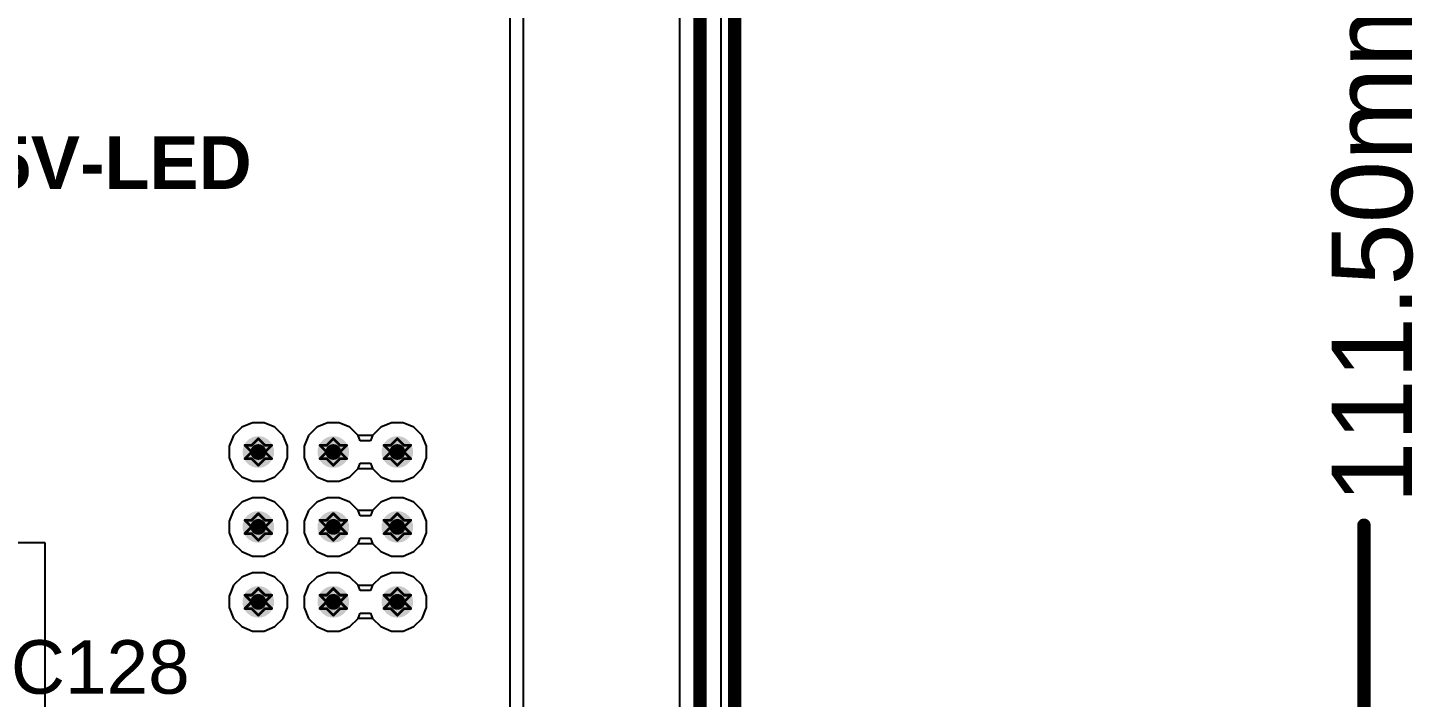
# Model space of a CAD drawing. Header units: inches. Extents: x 24 to 500, y 68 to 269.
# Drawn here: x 375.46 to 401.75, y 114.54 to 127.26 of the extents above; entities that cross this region are included whole.
import ezdxf

# ---------------------------------------------------------------- set-up
doc = ezdxf.new("R2010")
doc.units = ezdxf.units.IN
for name, color, linetype in [('Board Outline', 216, 'Continuous'), ('Bottom Layer', 5, 'Continuous'), ('Dimension', 6, 'Continuous'), ('Drill Drawing', 1, 'Continuous'), ('Layer 1', 16, 'Continuous'), ('Layer 2', 76, 'Continuous'), ('Top Layer', 1, 'Continuous'), ('Top Overlay', 2, 'Continuous'), ('Via Holes', 16, 'Continuous')]:
    doc.layers.add(name, color=color, linetype=linetype)
doc.styles.add('Arial', font='', dxfattribs={"height": 0.2})
doc.styles.add('Arial_Bold', font='', dxfattribs={"height": 0.2})
doc.styles.get('Arial').set_extended_font_data('Arial')
doc.styles.get('Arial_Bold').set_extended_font_data('Arial', bold=True)

msp = doc.modelspace()

# ---------------------------------------------------------------- hatches: boundary and pattern name
at = {"layer": 'Bottom Layer'}
h = msp.add_hatch(color=5, dxfattribs=at)
edge = h.paths.add_edge_path()
edge.add_arc((379.835, 119.202), 0.3, 0, 360)
h = msp.add_hatch(color=5, dxfattribs=at)
edge = h.paths.add_edge_path()
edge.add_arc((381.258, 119.202), 0.3, 0, 360)
h = msp.add_hatch(color=5, dxfattribs=at)
edge = h.paths.add_edge_path()
edge.add_arc((382.473, 119.202), 0.3, 0, 360)
h = msp.add_hatch(color=5, dxfattribs=at)
edge = h.paths.add_edge_path()
edge.add_arc((379.835, 117.78), 0.3, 0, 360)
h = msp.add_hatch(color=5, dxfattribs=at)
edge = h.paths.add_edge_path()
edge.add_arc((381.258, 117.78), 0.3, 0, 360)
h = msp.add_hatch(color=5, dxfattribs=at)
edge = h.paths.add_edge_path()
edge.add_arc((382.473, 117.78), 0.3, 0, 360)
h = msp.add_hatch(color=5, dxfattribs=at)
edge = h.paths.add_edge_path()
edge.add_arc((379.835, 116.357), 0.3, 0, 360)
h = msp.add_hatch(color=5, dxfattribs=at)
edge = h.paths.add_edge_path()
edge.add_arc((381.258, 116.357), 0.3, 0, 360)
h = msp.add_hatch(color=5, dxfattribs=at)
edge = h.paths.add_edge_path()
edge.add_arc((382.473, 116.357), 0.3, 0, 360)
at = {"layer": 'Layer 1'}
h = msp.add_hatch(color=16, dxfattribs=at)
edge = h.paths.add_edge_path()
edge.add_arc((379.835, 119.202), 0.3, 0, 360)
h = msp.add_hatch(color=16, dxfattribs=at)
edge = h.paths.add_edge_path()
edge.add_arc((381.258, 119.202), 0.3, 0, 360)
h = msp.add_hatch(color=16, dxfattribs=at)
edge = h.paths.add_edge_path()
edge.add_arc((382.473, 119.202), 0.3, 0, 360)
h = msp.add_hatch(color=16, dxfattribs=at)
edge = h.paths.add_edge_path()
edge.add_arc((379.835, 117.78), 0.3, 0, 360)
h = msp.add_hatch(color=16, dxfattribs=at)
edge = h.paths.add_edge_path()
edge.add_arc((381.258, 117.78), 0.3, 0, 360)
h = msp.add_hatch(color=16, dxfattribs=at)
edge = h.paths.add_edge_path()
edge.add_arc((382.473, 117.78), 0.3, 0, 360)
h = msp.add_hatch(color=16, dxfattribs=at)
edge = h.paths.add_edge_path()
edge.add_arc((379.835, 116.357), 0.3, 0, 360)
h = msp.add_hatch(color=16, dxfattribs=at)
edge = h.paths.add_edge_path()
edge.add_arc((381.258, 116.357), 0.3, 0, 360)
h = msp.add_hatch(color=16, dxfattribs=at)
edge = h.paths.add_edge_path()
edge.add_arc((382.473, 116.357), 0.3, 0, 360)
at = {"layer": 'Layer 2'}
h = msp.add_hatch(color=76, dxfattribs=at)
edge = h.paths.add_edge_path()
edge.add_arc((379.835, 119.202), 0.3, 0, 360)
h = msp.add_hatch(color=76, dxfattribs=at)
edge = h.paths.add_edge_path()
edge.add_arc((381.258, 119.202), 0.3, 0, 360)
h = msp.add_hatch(color=76, dxfattribs=at)
edge = h.paths.add_edge_path()
edge.add_arc((382.473, 119.202), 0.3, 0, 360)
h = msp.add_hatch(color=76, dxfattribs=at)
edge = h.paths.add_edge_path()
edge.add_arc((379.835, 117.78), 0.3, 0, 360)
h = msp.add_hatch(color=76, dxfattribs=at)
edge = h.paths.add_edge_path()
edge.add_arc((381.258, 117.78), 0.3, 0, 360)
h = msp.add_hatch(color=76, dxfattribs=at)
edge = h.paths.add_edge_path()
edge.add_arc((382.473, 117.78), 0.3, 0, 360)
h = msp.add_hatch(color=76, dxfattribs=at)
edge = h.paths.add_edge_path()
edge.add_arc((379.835, 116.357), 0.3, 0, 360)
h = msp.add_hatch(color=76, dxfattribs=at)
edge = h.paths.add_edge_path()
edge.add_arc((381.258, 116.357), 0.3, 0, 360)
h = msp.add_hatch(color=76, dxfattribs=at)
edge = h.paths.add_edge_path()
edge.add_arc((382.473, 116.357), 0.3, 0, 360)
at = {"layer": 'Top Layer'}
h = msp.add_hatch(color=1, dxfattribs=at)
edge = h.paths.add_edge_path()
edge.add_arc((379.835, 119.202), 0.3, 0, 360)
h = msp.add_hatch(color=1, dxfattribs=at)
edge = h.paths.add_edge_path()
edge.add_arc((381.258, 119.202), 0.3, 0, 360)
h = msp.add_hatch(color=1, dxfattribs=at)
edge = h.paths.add_edge_path()
edge.add_arc((382.473, 119.202), 0.3, 0, 360)
h = msp.add_hatch(color=1, dxfattribs=at)
edge = h.paths.add_edge_path()
edge.add_arc((379.835, 117.78), 0.3, 0, 360)
h = msp.add_hatch(color=1, dxfattribs=at)
edge = h.paths.add_edge_path()
edge.add_arc((381.258, 117.78), 0.3, 0, 360)
h = msp.add_hatch(color=1, dxfattribs=at)
edge = h.paths.add_edge_path()
edge.add_arc((382.473, 117.78), 0.3, 0, 360)
h = msp.add_hatch(color=1, dxfattribs=at)
edge = h.paths.add_edge_path()
edge.add_arc((379.835, 116.357), 0.3, 0, 360)
h = msp.add_hatch(color=1, dxfattribs=at)
edge = h.paths.add_edge_path()
edge.add_arc((381.258, 116.357), 0.3, 0, 360)
h = msp.add_hatch(color=1, dxfattribs=at)
edge = h.paths.add_edge_path()
edge.add_arc((382.473, 116.357), 0.3, 0, 360)
at = {"layer": 'Via Holes'}
h = msp.add_hatch(color=7, dxfattribs=at)
edge = h.paths.add_edge_path()
edge.add_arc((379.835, 119.202), 0.15, 0, 360)
h = msp.add_hatch(color=7, dxfattribs=at)
edge = h.paths.add_edge_path()
edge.add_arc((381.258, 119.202), 0.15, 0, 360)
h = msp.add_hatch(color=7, dxfattribs=at)
edge = h.paths.add_edge_path()
edge.add_arc((382.473, 119.202), 0.15, 0, 360)
h = msp.add_hatch(color=7, dxfattribs=at)
edge = h.paths.add_edge_path()
edge.add_arc((379.835, 117.78), 0.15, 0, 360)
h = msp.add_hatch(color=7, dxfattribs=at)
edge = h.paths.add_edge_path()
edge.add_arc((381.258, 117.78), 0.15, 0, 360)
h = msp.add_hatch(color=7, dxfattribs=at)
edge = h.paths.add_edge_path()
edge.add_arc((382.473, 117.78), 0.15, 0, 360)
h = msp.add_hatch(color=7, dxfattribs=at)
edge = h.paths.add_edge_path()
edge.add_arc((379.835, 116.357), 0.15, 0, 360)
h = msp.add_hatch(color=7, dxfattribs=at)
edge = h.paths.add_edge_path()
edge.add_arc((381.258, 116.357), 0.15, 0, 360)
h = msp.add_hatch(color=7, dxfattribs=at)
edge = h.paths.add_edge_path()
edge.add_arc((382.473, 116.357), 0.15, 0, 360)

# ---------------------------------------------------------------- linework, layer by layer
at = {"layer": 'Board Outline'}
msp.add_lwpolyline([(388.87, 72.207, 0.254, 0.254, 0), (388.87, 175.707, 0.254, 0.254, 0)], format="xyseb", dxfattribs=at)
at = {"layer": 'Bottom Layer'}
for p, q in [((388.611, 130.424), (388.611, 72.207)), ((384.607, 129.032), (384.607, 109.093)), ((384.866, 109.093), (384.866, 129.032)), ((375.793, 117.475), (347.167, 117.475)), ((375.793, 109.093), (375.793, 117.475))]:
    msp.add_line(p, q, dxfattribs=at)
at = {"layer": 'Dimension'}
msp.add_lwpolyline([(400.812, 68.207, 0.254, 0.254, 0), (400.812, 117.812, 0.254, 0.254, 0)], format="xyseb", dxfattribs=at)
msp.add_lwpolyline([(400.748, 117.812, 0.127, 0.127, 1), (400.875, 117.812, 0.127, 0.127, 1)], format="xyseb", close=True, dxfattribs=at)
at = {"layer": 'Drill Drawing'}
for points in [[(379.581, 119.329, 0.0508, 0.0508, 0), (379.708, 119.202, 0.0508, 0.0508, 0)], [(379.581, 119.329, 0.0508, 0.0508, 0), (379.708, 119.329, 0.0508, 0.0508, 0)], [(379.708, 119.329, 0.0508, 0.0508, 0), (379.835, 119.456, 0.0508, 0.0508, 0)], [(379.835, 119.456, 0.0508, 0.0508, 0), (379.962, 119.329, 0.0508, 0.0508, 0)], [(379.962, 119.329, 0.0508, 0.0508, 0), (380.089, 119.329, 0.0508, 0.0508, 0)], [(379.962, 119.202, 0.0508, 0.0508, 0), (380.089, 119.329, 0.0508, 0.0508, 0)], [(381.004, 119.329, 0.0508, 0.0508, 0), (381.131, 119.202, 0.0508, 0.0508, 0)], [(381.004, 119.329, 0.0508, 0.0508, 0), (381.131, 119.329, 0.0508, 0.0508, 0)], [(381.131, 119.329, 0.0508, 0.0508, 0), (381.258, 119.456, 0.0508, 0.0508, 0)], [(381.258, 119.456, 0.0508, 0.0508, 0), (381.385, 119.329, 0.0508, 0.0508, 0)], [(381.385, 119.329, 0.0508, 0.0508, 0), (381.512, 119.329, 0.0508, 0.0508, 0)], [(381.385, 119.202, 0.0508, 0.0508, 0), (381.512, 119.329, 0.0508, 0.0508, 0)], [(382.219, 119.329, 0.0508, 0.0508, 0), (382.346, 119.202, 0.0508, 0.0508, 0)], [(382.219, 119.329, 0.0508, 0.0508, 0), (382.346, 119.329, 0.0508, 0.0508, 0)], [(382.346, 119.329, 0.0508, 0.0508, 0), (382.473, 119.456, 0.0508, 0.0508, 0)], [(382.473, 119.456, 0.0508, 0.0508, 0), (382.6, 119.329, 0.0508, 0.0508, 0)], [(382.6, 119.329, 0.0508, 0.0508, 0), (382.727, 119.329, 0.0508, 0.0508, 0)], [(382.6, 119.202, 0.0508, 0.0508, 0), (382.727, 119.329, 0.0508, 0.0508, 0)], [(379.581, 119.075, 0.0508, 0.0508, 0), (379.708, 119.202, 0.0508, 0.0508, 0)], [(379.581, 119.075, 0.0508, 0.0508, 0), (379.708, 119.075, 0.0508, 0.0508, 0)], [(379.708, 119.075, 0.0508, 0.0508, 0), (379.835, 118.948, 0.0508, 0.0508, 0)], [(379.835, 118.948, 0.0508, 0.0508, 0), (379.962, 119.075, 0.0508, 0.0508, 0)], [(379.962, 119.202, 0.0508, 0.0508, 0), (380.089, 119.075, 0.0508, 0.0508, 0)], [(379.962, 119.075, 0.0508, 0.0508, 0), (380.089, 119.075, 0.0508, 0.0508, 0)], [(381.004, 119.075, 0.0508, 0.0508, 0), (381.131, 119.202, 0.0508, 0.0508, 0)], [(381.004, 119.075, 0.0508, 0.0508, 0), (381.131, 119.075, 0.0508, 0.0508, 0)], [(381.131, 119.075, 0.0508, 0.0508, 0), (381.258, 118.948, 0.0508, 0.0508, 0)], [(381.258, 118.948, 0.0508, 0.0508, 0), (381.385, 119.075, 0.0508, 0.0508, 0)], [(381.385, 119.202, 0.0508, 0.0508, 0), (381.512, 119.075, 0.0508, 0.0508, 0)], [(381.385, 119.075, 0.0508, 0.0508, 0), (381.512, 119.075, 0.0508, 0.0508, 0)], [(382.219, 119.075, 0.0508, 0.0508, 0), (382.346, 119.202, 0.0508, 0.0508, 0)], [(382.219, 119.075, 0.0508, 0.0508, 0), (382.346, 119.075, 0.0508, 0.0508, 0)], [(382.346, 119.075, 0.0508, 0.0508, 0), (382.473, 118.948, 0.0508, 0.0508, 0)], [(382.473, 118.948, 0.0508, 0.0508, 0), (382.6, 119.075, 0.0508, 0.0508, 0)], [(382.6, 119.202, 0.0508, 0.0508, 0), (382.727, 119.075, 0.0508, 0.0508, 0)], [(382.6, 119.075, 0.0508, 0.0508, 0), (382.727, 119.075, 0.0508, 0.0508, 0)], [(379.708, 117.907, 0.0508, 0.0508, 0), (379.835, 118.034, 0.0508, 0.0508, 0)], [(379.835, 118.034, 0.0508, 0.0508, 0), (379.962, 117.907, 0.0508, 0.0508, 0)], [(381.131, 117.907, 0.0508, 0.0508, 0), (381.258, 118.034, 0.0508, 0.0508, 0)], [(381.258, 118.034, 0.0508, 0.0508, 0), (381.385, 117.907, 0.0508, 0.0508, 0)], [(382.346, 117.907, 0.0508, 0.0508, 0), (382.473, 118.034, 0.0508, 0.0508, 0)], [(382.473, 118.034, 0.0508, 0.0508, 0), (382.6, 117.907, 0.0508, 0.0508, 0)], [(379.581, 117.907, 0.0508, 0.0508, 0), (379.708, 117.78, 0.0508, 0.0508, 0)], [(379.581, 117.907, 0.0508, 0.0508, 0), (379.708, 117.907, 0.0508, 0.0508, 0)], [(379.581, 117.653, 0.0508, 0.0508, 0), (379.708, 117.78, 0.0508, 0.0508, 0)], [(379.962, 117.907, 0.0508, 0.0508, 0), (380.089, 117.907, 0.0508, 0.0508, 0)], [(379.962, 117.78, 0.0508, 0.0508, 0), (380.089, 117.907, 0.0508, 0.0508, 0)], [(379.962, 117.78, 0.0508, 0.0508, 0), (380.089, 117.653, 0.0508, 0.0508, 0)], [(381.004, 117.907, 0.0508, 0.0508, 0), (381.131, 117.78, 0.0508, 0.0508, 0)], [(381.004, 117.907, 0.0508, 0.0508, 0), (381.131, 117.907, 0.0508, 0.0508, 0)], [(381.004, 117.653, 0.0508, 0.0508, 0), (381.131, 117.78, 0.0508, 0.0508, 0)], [(381.385, 117.907, 0.0508, 0.0508, 0), (381.512, 117.907, 0.0508, 0.0508, 0)], [(381.385, 117.78, 0.0508, 0.0508, 0), (381.512, 117.907, 0.0508, 0.0508, 0)], [(381.385, 117.78, 0.0508, 0.0508, 0), (381.512, 117.653, 0.0508, 0.0508, 0)], [(382.219, 117.907, 0.0508, 0.0508, 0), (382.346, 117.78, 0.0508, 0.0508, 0)], [(382.219, 117.907, 0.0508, 0.0508, 0), (382.346, 117.907, 0.0508, 0.0508, 0)], [(382.219, 117.653, 0.0508, 0.0508, 0), (382.346, 117.78, 0.0508, 0.0508, 0)], [(382.6, 117.907, 0.0508, 0.0508, 0), (382.727, 117.907, 0.0508, 0.0508, 0)], [(382.6, 117.78, 0.0508, 0.0508, 0), (382.727, 117.907, 0.0508, 0.0508, 0)], [(382.6, 117.78, 0.0508, 0.0508, 0), (382.727, 117.653, 0.0508, 0.0508, 0)], [(379.581, 117.653, 0.0508, 0.0508, 0), (379.708, 117.653, 0.0508, 0.0508, 0)], [(379.708, 117.653, 0.0508, 0.0508, 0), (379.835, 117.526, 0.0508, 0.0508, 0)], [(379.835, 117.526, 0.0508, 0.0508, 0), (379.962, 117.653, 0.0508, 0.0508, 0)], [(379.962, 117.653, 0.0508, 0.0508, 0), (380.089, 117.653, 0.0508, 0.0508, 0)], [(381.004, 117.653, 0.0508, 0.0508, 0), (381.131, 117.653, 0.0508, 0.0508, 0)], [(381.131, 117.653, 0.0508, 0.0508, 0), (381.258, 117.526, 0.0508, 0.0508, 0)], [(381.258, 117.526, 0.0508, 0.0508, 0), (381.385, 117.653, 0.0508, 0.0508, 0)], [(381.385, 117.653, 0.0508, 0.0508, 0), (381.512, 117.653, 0.0508, 0.0508, 0)], [(382.219, 117.653, 0.0508, 0.0508, 0), (382.346, 117.653, 0.0508, 0.0508, 0)], [(382.346, 117.653, 0.0508, 0.0508, 0), (382.473, 117.526, 0.0508, 0.0508, 0)], [(382.473, 117.526, 0.0508, 0.0508, 0), (382.6, 117.653, 0.0508, 0.0508, 0)], [(382.6, 117.653, 0.0508, 0.0508, 0), (382.727, 117.653, 0.0508, 0.0508, 0)], [(379.581, 116.484, 0.0508, 0.0508, 0), (379.708, 116.357, 0.0508, 0.0508, 0)], [(379.581, 116.484, 0.0508, 0.0508, 0), (379.708, 116.484, 0.0508, 0.0508, 0)], [(379.708, 116.484, 0.0508, 0.0508, 0), (379.835, 116.611, 0.0508, 0.0508, 0)], [(379.835, 116.611, 0.0508, 0.0508, 0), (379.962, 116.484, 0.0508, 0.0508, 0)], [(379.962, 116.484, 0.0508, 0.0508, 0), (380.089, 116.484, 0.0508, 0.0508, 0)], [(379.962, 116.357, 0.0508, 0.0508, 0), (380.089, 116.484, 0.0508, 0.0508, 0)], [(381.004, 116.484, 0.0508, 0.0508, 0), (381.131, 116.357, 0.0508, 0.0508, 0)], [(381.004, 116.484, 0.0508, 0.0508, 0), (381.131, 116.484, 0.0508, 0.0508, 0)], [(381.131, 116.484, 0.0508, 0.0508, 0), (381.258, 116.611, 0.0508, 0.0508, 0)], [(381.258, 116.611, 0.0508, 0.0508, 0), (381.385, 116.484, 0.0508, 0.0508, 0)], [(381.385, 116.484, 0.0508, 0.0508, 0), (381.512, 116.484, 0.0508, 0.0508, 0)], [(381.385, 116.357, 0.0508, 0.0508, 0), (381.512, 116.484, 0.0508, 0.0508, 0)], [(382.219, 116.484, 0.0508, 0.0508, 0), (382.346, 116.357, 0.0508, 0.0508, 0)], [(382.219, 116.484, 0.0508, 0.0508, 0), (382.346, 116.484, 0.0508, 0.0508, 0)], [(382.346, 116.484, 0.0508, 0.0508, 0), (382.473, 116.611, 0.0508, 0.0508, 0)], [(382.473, 116.611, 0.0508, 0.0508, 0), (382.6, 116.484, 0.0508, 0.0508, 0)], [(382.6, 116.484, 0.0508, 0.0508, 0), (382.727, 116.484, 0.0508, 0.0508, 0)], [(382.6, 116.357, 0.0508, 0.0508, 0), (382.727, 116.484, 0.0508, 0.0508, 0)], [(379.581, 116.23, 0.0508, 0.0508, 0), (379.708, 116.357, 0.0508, 0.0508, 0)], [(379.581, 116.23, 0.0508, 0.0508, 0), (379.708, 116.23, 0.0508, 0.0508, 0)], [(379.708, 116.23, 0.0508, 0.0508, 0), (379.835, 116.103, 0.0508, 0.0508, 0)], [(379.835, 116.103, 0.0508, 0.0508, 0), (379.962, 116.23, 0.0508, 0.0508, 0)], [(379.962, 116.357, 0.0508, 0.0508, 0), (380.089, 116.23, 0.0508, 0.0508, 0)], [(379.962, 116.23, 0.0508, 0.0508, 0), (380.089, 116.23, 0.0508, 0.0508, 0)], [(381.004, 116.23, 0.0508, 0.0508, 0), (381.131, 116.357, 0.0508, 0.0508, 0)], [(381.004, 116.23, 0.0508, 0.0508, 0), (381.131, 116.23, 0.0508, 0.0508, 0)], [(381.131, 116.23, 0.0508, 0.0508, 0), (381.258, 116.103, 0.0508, 0.0508, 0)], [(381.258, 116.103, 0.0508, 0.0508, 0), (381.385, 116.23, 0.0508, 0.0508, 0)], [(381.385, 116.357, 0.0508, 0.0508, 0), (381.512, 116.23, 0.0508, 0.0508, 0)], [(381.385, 116.23, 0.0508, 0.0508, 0), (381.512, 116.23, 0.0508, 0.0508, 0)], [(382.219, 116.23, 0.0508, 0.0508, 0), (382.346, 116.357, 0.0508, 0.0508, 0)], [(382.219, 116.23, 0.0508, 0.0508, 0), (382.346, 116.23, 0.0508, 0.0508, 0)], [(382.346, 116.23, 0.0508, 0.0508, 0), (382.473, 116.103, 0.0508, 0.0508, 0)], [(382.473, 116.103, 0.0508, 0.0508, 0), (382.6, 116.23, 0.0508, 0.0508, 0)], [(382.6, 116.357, 0.0508, 0.0508, 0), (382.727, 116.23, 0.0508, 0.0508, 0)], [(382.6, 116.23, 0.0508, 0.0508, 0), (382.727, 116.23, 0.0508, 0.0508, 0)]]:
    msp.add_lwpolyline(points, format="xyseb", dxfattribs=at)
for points in [[(379.569, 119.329, 0.0254, 0.0254, 1), (379.594, 119.329, 0.0254, 0.0254, 1)], [(379.569, 119.329, 0.0254, 0.0254, 1), (379.594, 119.329, 0.0254, 0.0254, 1)], [(379.696, 119.329, 0.0254, 0.0254, 1), (379.721, 119.329, 0.0254, 0.0254, 1)], [(379.696, 119.329, 0.0254, 0.0254, 1), (379.721, 119.329, 0.0254, 0.0254, 1)], [(379.823, 119.456, 0.0254, 0.0254, 1), (379.848, 119.456, 0.0254, 0.0254, 1)], [(379.823, 119.456, 0.0254, 0.0254, 1), (379.848, 119.456, 0.0254, 0.0254, 1)], [(379.95, 119.329, 0.0254, 0.0254, 1), (379.975, 119.329, 0.0254, 0.0254, 1)], [(379.95, 119.329, 0.0254, 0.0254, 1), (379.975, 119.329, 0.0254, 0.0254, 1)], [(380.077, 119.329, 0.0254, 0.0254, 1), (380.102, 119.329, 0.0254, 0.0254, 1)], [(380.077, 119.329, 0.0254, 0.0254, 1), (380.102, 119.329, 0.0254, 0.0254, 1)], [(380.991, 119.329, 0.0254, 0.0254, 1), (381.017, 119.329, 0.0254, 0.0254, 1)], [(380.991, 119.329, 0.0254, 0.0254, 1), (381.017, 119.329, 0.0254, 0.0254, 1)], [(381.118, 119.329, 0.0254, 0.0254, 1), (381.144, 119.329, 0.0254, 0.0254, 1)], [(381.118, 119.329, 0.0254, 0.0254, 1), (381.144, 119.329, 0.0254, 0.0254, 1)], [(381.245, 119.456, 0.0254, 0.0254, 1), (381.271, 119.456, 0.0254, 0.0254, 1)], [(381.245, 119.456, 0.0254, 0.0254, 1), (381.271, 119.456, 0.0254, 0.0254, 1)], [(381.372, 119.329, 0.0254, 0.0254, 1), (381.398, 119.329, 0.0254, 0.0254, 1)], [(381.372, 119.329, 0.0254, 0.0254, 1), (381.398, 119.329, 0.0254, 0.0254, 1)], [(381.499, 119.329, 0.0254, 0.0254, 1), (381.525, 119.329, 0.0254, 0.0254, 1)], [(381.499, 119.329, 0.0254, 0.0254, 1), (381.525, 119.329, 0.0254, 0.0254, 1)], [(382.206, 119.329, 0.0254, 0.0254, 1), (382.232, 119.329, 0.0254, 0.0254, 1)], [(382.206, 119.329, 0.0254, 0.0254, 1), (382.232, 119.329, 0.0254, 0.0254, 1)], [(382.333, 119.329, 0.0254, 0.0254, 1), (382.359, 119.329, 0.0254, 0.0254, 1)], [(382.333, 119.329, 0.0254, 0.0254, 1), (382.359, 119.329, 0.0254, 0.0254, 1)], [(382.46, 119.456, 0.0254, 0.0254, 1), (382.486, 119.456, 0.0254, 0.0254, 1)], [(382.46, 119.456, 0.0254, 0.0254, 1), (382.486, 119.456, 0.0254, 0.0254, 1)], [(382.587, 119.329, 0.0254, 0.0254, 1), (382.613, 119.329, 0.0254, 0.0254, 1)], [(382.587, 119.329, 0.0254, 0.0254, 1), (382.613, 119.329, 0.0254, 0.0254, 1)], [(382.714, 119.329, 0.0254, 0.0254, 1), (382.74, 119.329, 0.0254, 0.0254, 1)], [(382.714, 119.329, 0.0254, 0.0254, 1), (382.74, 119.329, 0.0254, 0.0254, 1)], [(379.569, 119.075, 0.0254, 0.0254, 1), (379.594, 119.075, 0.0254, 0.0254, 1)], [(379.569, 119.075, 0.0254, 0.0254, 1), (379.594, 119.075, 0.0254, 0.0254, 1)], [(379.696, 119.202, 0.0254, 0.0254, 1), (379.721, 119.202, 0.0254, 0.0254, 1)], [(379.696, 119.202, 0.0254, 0.0254, 1), (379.721, 119.202, 0.0254, 0.0254, 1)], [(379.696, 119.075, 0.0254, 0.0254, 1), (379.721, 119.075, 0.0254, 0.0254, 1)], [(379.696, 119.075, 0.0254, 0.0254, 1), (379.721, 119.075, 0.0254, 0.0254, 1)], [(379.95, 119.202, 0.0254, 0.0254, 1), (379.975, 119.202, 0.0254, 0.0254, 1)], [(379.95, 119.202, 0.0254, 0.0254, 1), (379.975, 119.202, 0.0254, 0.0254, 1)], [(379.95, 119.075, 0.0254, 0.0254, 1), (379.975, 119.075, 0.0254, 0.0254, 1)], [(379.95, 119.075, 0.0254, 0.0254, 1), (379.975, 119.075, 0.0254, 0.0254, 1)], [(380.077, 119.075, 0.0254, 0.0254, 1), (380.102, 119.075, 0.0254, 0.0254, 1)], [(380.077, 119.075, 0.0254, 0.0254, 1), (380.102, 119.075, 0.0254, 0.0254, 1)], [(380.991, 119.075, 0.0254, 0.0254, 1), (381.017, 119.075, 0.0254, 0.0254, 1)], [(380.991, 119.075, 0.0254, 0.0254, 1), (381.017, 119.075, 0.0254, 0.0254, 1)], [(381.118, 119.202, 0.0254, 0.0254, 1), (381.144, 119.202, 0.0254, 0.0254, 1)], [(381.118, 119.202, 0.0254, 0.0254, 1), (381.144, 119.202, 0.0254, 0.0254, 1)], [(381.118, 119.075, 0.0254, 0.0254, 1), (381.144, 119.075, 0.0254, 0.0254, 1)], [(381.118, 119.075, 0.0254, 0.0254, 1), (381.144, 119.075, 0.0254, 0.0254, 1)], [(381.372, 119.202, 0.0254, 0.0254, 1), (381.398, 119.202, 0.0254, 0.0254, 1)], [(381.372, 119.202, 0.0254, 0.0254, 1), (381.398, 119.202, 0.0254, 0.0254, 1)], [(381.372, 119.075, 0.0254, 0.0254, 1), (381.398, 119.075, 0.0254, 0.0254, 1)], [(381.372, 119.075, 0.0254, 0.0254, 1), (381.398, 119.075, 0.0254, 0.0254, 1)], [(381.499, 119.075, 0.0254, 0.0254, 1), (381.525, 119.075, 0.0254, 0.0254, 1)], [(381.499, 119.075, 0.0254, 0.0254, 1), (381.525, 119.075, 0.0254, 0.0254, 1)], [(382.206, 119.075, 0.0254, 0.0254, 1), (382.232, 119.075, 0.0254, 0.0254, 1)], [(382.206, 119.075, 0.0254, 0.0254, 1), (382.232, 119.075, 0.0254, 0.0254, 1)], [(382.333, 119.202, 0.0254, 0.0254, 1), (382.359, 119.202, 0.0254, 0.0254, 1)], [(382.333, 119.202, 0.0254, 0.0254, 1), (382.359, 119.202, 0.0254, 0.0254, 1)], [(382.333, 119.075, 0.0254, 0.0254, 1), (382.359, 119.075, 0.0254, 0.0254, 1)], [(382.333, 119.075, 0.0254, 0.0254, 1), (382.359, 119.075, 0.0254, 0.0254, 1)], [(382.587, 119.202, 0.0254, 0.0254, 1), (382.613, 119.202, 0.0254, 0.0254, 1)], [(382.587, 119.202, 0.0254, 0.0254, 1), (382.613, 119.202, 0.0254, 0.0254, 1)], [(382.587, 119.075, 0.0254, 0.0254, 1), (382.613, 119.075, 0.0254, 0.0254, 1)], [(382.587, 119.075, 0.0254, 0.0254, 1), (382.613, 119.075, 0.0254, 0.0254, 1)], [(382.714, 119.075, 0.0254, 0.0254, 1), (382.74, 119.075, 0.0254, 0.0254, 1)], [(382.714, 119.075, 0.0254, 0.0254, 1), (382.74, 119.075, 0.0254, 0.0254, 1)], [(379.823, 118.948, 0.0254, 0.0254, 1), (379.848, 118.948, 0.0254, 0.0254, 1)], [(379.823, 118.948, 0.0254, 0.0254, 1), (379.848, 118.948, 0.0254, 0.0254, 1)], [(381.245, 118.948, 0.0254, 0.0254, 1), (381.271, 118.948, 0.0254, 0.0254, 1)], [(381.245, 118.948, 0.0254, 0.0254, 1), (381.271, 118.948, 0.0254, 0.0254, 1)], [(382.46, 118.948, 0.0254, 0.0254, 1), (382.486, 118.948, 0.0254, 0.0254, 1)], [(382.46, 118.948, 0.0254, 0.0254, 1), (382.486, 118.948, 0.0254, 0.0254, 1)], [(379.823, 118.034, 0.0254, 0.0254, 1), (379.848, 118.034, 0.0254, 0.0254, 1)], [(379.823, 118.034, 0.0254, 0.0254, 1), (379.848, 118.034, 0.0254, 0.0254, 1)], [(381.245, 118.034, 0.0254, 0.0254, 1), (381.271, 118.034, 0.0254, 0.0254, 1)], [(381.245, 118.034, 0.0254, 0.0254, 1), (381.271, 118.034, 0.0254, 0.0254, 1)], [(382.46, 118.034, 0.0254, 0.0254, 1), (382.486, 118.034, 0.0254, 0.0254, 1)], [(382.46, 118.034, 0.0254, 0.0254, 1), (382.486, 118.034, 0.0254, 0.0254, 1)], [(379.569, 117.907, 0.0254, 0.0254, 1), (379.594, 117.907, 0.0254, 0.0254, 1)], [(379.569, 117.907, 0.0254, 0.0254, 1), (379.594, 117.907, 0.0254, 0.0254, 1)], [(379.696, 117.907, 0.0254, 0.0254, 1), (379.721, 117.907, 0.0254, 0.0254, 1)], [(379.696, 117.907, 0.0254, 0.0254, 1), (379.721, 117.907, 0.0254, 0.0254, 1)], [(379.696, 117.78, 0.0254, 0.0254, 1), (379.721, 117.78, 0.0254, 0.0254, 1)], [(379.696, 117.78, 0.0254, 0.0254, 1), (379.721, 117.78, 0.0254, 0.0254, 1)], [(379.95, 117.907, 0.0254, 0.0254, 1), (379.975, 117.907, 0.0254, 0.0254, 1)], [(379.95, 117.907, 0.0254, 0.0254, 1), (379.975, 117.907, 0.0254, 0.0254, 1)], [(379.95, 117.78, 0.0254, 0.0254, 1), (379.975, 117.78, 0.0254, 0.0254, 1)], [(379.95, 117.78, 0.0254, 0.0254, 1), (379.975, 117.78, 0.0254, 0.0254, 1)], [(380.077, 117.907, 0.0254, 0.0254, 1), (380.102, 117.907, 0.0254, 0.0254, 1)], [(380.077, 117.907, 0.0254, 0.0254, 1), (380.102, 117.907, 0.0254, 0.0254, 1)], [(380.991, 117.907, 0.0254, 0.0254, 1), (381.017, 117.907, 0.0254, 0.0254, 1)], [(380.991, 117.907, 0.0254, 0.0254, 1), (381.017, 117.907, 0.0254, 0.0254, 1)], [(381.118, 117.907, 0.0254, 0.0254, 1), (381.144, 117.907, 0.0254, 0.0254, 1)], [(381.118, 117.907, 0.0254, 0.0254, 1), (381.144, 117.907, 0.0254, 0.0254, 1)], [(381.118, 117.78, 0.0254, 0.0254, 1), (381.144, 117.78, 0.0254, 0.0254, 1)], [(381.118, 117.78, 0.0254, 0.0254, 1), (381.144, 117.78, 0.0254, 0.0254, 1)], [(381.372, 117.907, 0.0254, 0.0254, 1), (381.398, 117.907, 0.0254, 0.0254, 1)], [(381.372, 117.907, 0.0254, 0.0254, 1), (381.398, 117.907, 0.0254, 0.0254, 1)], [(381.372, 117.78, 0.0254, 0.0254, 1), (381.398, 117.78, 0.0254, 0.0254, 1)], [(381.372, 117.78, 0.0254, 0.0254, 1), (381.398, 117.78, 0.0254, 0.0254, 1)], [(381.499, 117.907, 0.0254, 0.0254, 1), (381.525, 117.907, 0.0254, 0.0254, 1)], [(381.499, 117.907, 0.0254, 0.0254, 1), (381.525, 117.907, 0.0254, 0.0254, 1)], [(382.206, 117.907, 0.0254, 0.0254, 1), (382.232, 117.907, 0.0254, 0.0254, 1)], [(382.206, 117.907, 0.0254, 0.0254, 1), (382.232, 117.907, 0.0254, 0.0254, 1)], [(382.333, 117.907, 0.0254, 0.0254, 1), (382.359, 117.907, 0.0254, 0.0254, 1)], [(382.333, 117.907, 0.0254, 0.0254, 1), (382.359, 117.907, 0.0254, 0.0254, 1)], [(382.333, 117.78, 0.0254, 0.0254, 1), (382.359, 117.78, 0.0254, 0.0254, 1)], [(382.333, 117.78, 0.0254, 0.0254, 1), (382.359, 117.78, 0.0254, 0.0254, 1)], [(382.587, 117.907, 0.0254, 0.0254, 1), (382.613, 117.907, 0.0254, 0.0254, 1)], [(382.587, 117.907, 0.0254, 0.0254, 1), (382.613, 117.907, 0.0254, 0.0254, 1)], [(382.587, 117.78, 0.0254, 0.0254, 1), (382.613, 117.78, 0.0254, 0.0254, 1)], [(382.587, 117.78, 0.0254, 0.0254, 1), (382.613, 117.78, 0.0254, 0.0254, 1)], [(382.714, 117.907, 0.0254, 0.0254, 1), (382.74, 117.907, 0.0254, 0.0254, 1)], [(382.714, 117.907, 0.0254, 0.0254, 1), (382.74, 117.907, 0.0254, 0.0254, 1)], [(379.569, 117.653, 0.0254, 0.0254, 1), (379.594, 117.653, 0.0254, 0.0254, 1)], [(379.569, 117.653, 0.0254, 0.0254, 1), (379.594, 117.653, 0.0254, 0.0254, 1)], [(379.696, 117.653, 0.0254, 0.0254, 1), (379.721, 117.653, 0.0254, 0.0254, 1)], [(379.696, 117.653, 0.0254, 0.0254, 1), (379.721, 117.653, 0.0254, 0.0254, 1)], [(379.823, 117.526, 0.0254, 0.0254, 1), (379.848, 117.526, 0.0254, 0.0254, 1)], [(379.823, 117.526, 0.0254, 0.0254, 1), (379.848, 117.526, 0.0254, 0.0254, 1)], [(379.95, 117.653, 0.0254, 0.0254, 1), (379.975, 117.653, 0.0254, 0.0254, 1)], [(379.95, 117.653, 0.0254, 0.0254, 1), (379.975, 117.653, 0.0254, 0.0254, 1)], [(380.077, 117.653, 0.0254, 0.0254, 1), (380.102, 117.653, 0.0254, 0.0254, 1)], [(380.077, 117.653, 0.0254, 0.0254, 1), (380.102, 117.653, 0.0254, 0.0254, 1)], [(380.991, 117.653, 0.0254, 0.0254, 1), (381.017, 117.653, 0.0254, 0.0254, 1)], [(380.991, 117.653, 0.0254, 0.0254, 1), (381.017, 117.653, 0.0254, 0.0254, 1)], [(381.118, 117.653, 0.0254, 0.0254, 1), (381.144, 117.653, 0.0254, 0.0254, 1)], [(381.118, 117.653, 0.0254, 0.0254, 1), (381.144, 117.653, 0.0254, 0.0254, 1)], [(381.245, 117.526, 0.0254, 0.0254, 1), (381.271, 117.526, 0.0254, 0.0254, 1)], [(381.245, 117.526, 0.0254, 0.0254, 1), (381.271, 117.526, 0.0254, 0.0254, 1)], [(381.372, 117.653, 0.0254, 0.0254, 1), (381.398, 117.653, 0.0254, 0.0254, 1)], [(381.372, 117.653, 0.0254, 0.0254, 1), (381.398, 117.653, 0.0254, 0.0254, 1)], [(381.499, 117.653, 0.0254, 0.0254, 1), (381.525, 117.653, 0.0254, 0.0254, 1)], [(381.499, 117.653, 0.0254, 0.0254, 1), (381.525, 117.653, 0.0254, 0.0254, 1)], [(382.206, 117.653, 0.0254, 0.0254, 1), (382.232, 117.653, 0.0254, 0.0254, 1)], [(382.206, 117.653, 0.0254, 0.0254, 1), (382.232, 117.653, 0.0254, 0.0254, 1)], [(382.333, 117.653, 0.0254, 0.0254, 1), (382.359, 117.653, 0.0254, 0.0254, 1)], [(382.333, 117.653, 0.0254, 0.0254, 1), (382.359, 117.653, 0.0254, 0.0254, 1)], [(382.46, 117.526, 0.0254, 0.0254, 1), (382.486, 117.526, 0.0254, 0.0254, 1)], [(382.46, 117.526, 0.0254, 0.0254, 1), (382.486, 117.526, 0.0254, 0.0254, 1)], [(382.587, 117.653, 0.0254, 0.0254, 1), (382.613, 117.653, 0.0254, 0.0254, 1)], [(382.587, 117.653, 0.0254, 0.0254, 1), (382.613, 117.653, 0.0254, 0.0254, 1)], [(382.714, 117.653, 0.0254, 0.0254, 1), (382.74, 117.653, 0.0254, 0.0254, 1)], [(382.714, 117.653, 0.0254, 0.0254, 1), (382.74, 117.653, 0.0254, 0.0254, 1)], [(379.569, 116.484, 0.0254, 0.0254, 1), (379.594, 116.484, 0.0254, 0.0254, 1)], [(379.569, 116.484, 0.0254, 0.0254, 1), (379.594, 116.484, 0.0254, 0.0254, 1)], [(379.696, 116.484, 0.0254, 0.0254, 1), (379.721, 116.484, 0.0254, 0.0254, 1)], [(379.696, 116.484, 0.0254, 0.0254, 1), (379.721, 116.484, 0.0254, 0.0254, 1)], [(379.823, 116.611, 0.0254, 0.0254, 1), (379.848, 116.611, 0.0254, 0.0254, 1)], [(379.823, 116.611, 0.0254, 0.0254, 1), (379.848, 116.611, 0.0254, 0.0254, 1)], [(379.95, 116.484, 0.0254, 0.0254, 1), (379.975, 116.484, 0.0254, 0.0254, 1)], [(379.95, 116.484, 0.0254, 0.0254, 1), (379.975, 116.484, 0.0254, 0.0254, 1)], [(380.077, 116.484, 0.0254, 0.0254, 1), (380.102, 116.484, 0.0254, 0.0254, 1)], [(380.077, 116.484, 0.0254, 0.0254, 1), (380.102, 116.484, 0.0254, 0.0254, 1)], [(380.991, 116.484, 0.0254, 0.0254, 1), (381.017, 116.484, 0.0254, 0.0254, 1)], [(380.991, 116.484, 0.0254, 0.0254, 1), (381.017, 116.484, 0.0254, 0.0254, 1)], [(381.118, 116.484, 0.0254, 0.0254, 1), (381.144, 116.484, 0.0254, 0.0254, 1)], [(381.118, 116.484, 0.0254, 0.0254, 1), (381.144, 116.484, 0.0254, 0.0254, 1)], [(381.245, 116.611, 0.0254, 0.0254, 1), (381.271, 116.611, 0.0254, 0.0254, 1)], [(381.245, 116.611, 0.0254, 0.0254, 1), (381.271, 116.611, 0.0254, 0.0254, 1)], [(381.372, 116.484, 0.0254, 0.0254, 1), (381.398, 116.484, 0.0254, 0.0254, 1)], [(381.372, 116.484, 0.0254, 0.0254, 1), (381.398, 116.484, 0.0254, 0.0254, 1)], [(381.499, 116.484, 0.0254, 0.0254, 1), (381.525, 116.484, 0.0254, 0.0254, 1)], [(381.499, 116.484, 0.0254, 0.0254, 1), (381.525, 116.484, 0.0254, 0.0254, 1)], [(382.206, 116.484, 0.0254, 0.0254, 1), (382.232, 116.484, 0.0254, 0.0254, 1)], [(382.206, 116.484, 0.0254, 0.0254, 1), (382.232, 116.484, 0.0254, 0.0254, 1)], [(382.333, 116.484, 0.0254, 0.0254, 1), (382.359, 116.484, 0.0254, 0.0254, 1)], [(382.333, 116.484, 0.0254, 0.0254, 1), (382.359, 116.484, 0.0254, 0.0254, 1)], [(382.46, 116.611, 0.0254, 0.0254, 1), (382.486, 116.611, 0.0254, 0.0254, 1)], [(382.46, 116.611, 0.0254, 0.0254, 1), (382.486, 116.611, 0.0254, 0.0254, 1)], [(382.587, 116.484, 0.0254, 0.0254, 1), (382.613, 116.484, 0.0254, 0.0254, 1)], [(382.587, 116.484, 0.0254, 0.0254, 1), (382.613, 116.484, 0.0254, 0.0254, 1)], [(382.714, 116.484, 0.0254, 0.0254, 1), (382.74, 116.484, 0.0254, 0.0254, 1)], [(382.714, 116.484, 0.0254, 0.0254, 1), (382.74, 116.484, 0.0254, 0.0254, 1)], [(379.569, 116.23, 0.0254, 0.0254, 1), (379.594, 116.23, 0.0254, 0.0254, 1)], [(379.569, 116.23, 0.0254, 0.0254, 1), (379.594, 116.23, 0.0254, 0.0254, 1)], [(379.696, 116.357, 0.0254, 0.0254, 1), (379.721, 116.357, 0.0254, 0.0254, 1)], [(379.696, 116.357, 0.0254, 0.0254, 1), (379.721, 116.357, 0.0254, 0.0254, 1)], [(379.696, 116.23, 0.0254, 0.0254, 1), (379.721, 116.23, 0.0254, 0.0254, 1)], [(379.696, 116.23, 0.0254, 0.0254, 1), (379.721, 116.23, 0.0254, 0.0254, 1)], [(379.95, 116.357, 0.0254, 0.0254, 1), (379.975, 116.357, 0.0254, 0.0254, 1)], [(379.95, 116.357, 0.0254, 0.0254, 1), (379.975, 116.357, 0.0254, 0.0254, 1)], [(379.95, 116.23, 0.0254, 0.0254, 1), (379.975, 116.23, 0.0254, 0.0254, 1)], [(379.95, 116.23, 0.0254, 0.0254, 1), (379.975, 116.23, 0.0254, 0.0254, 1)], [(380.077, 116.23, 0.0254, 0.0254, 1), (380.102, 116.23, 0.0254, 0.0254, 1)], [(380.077, 116.23, 0.0254, 0.0254, 1), (380.102, 116.23, 0.0254, 0.0254, 1)], [(380.991, 116.23, 0.0254, 0.0254, 1), (381.017, 116.23, 0.0254, 0.0254, 1)], [(380.991, 116.23, 0.0254, 0.0254, 1), (381.017, 116.23, 0.0254, 0.0254, 1)], [(381.118, 116.357, 0.0254, 0.0254, 1), (381.144, 116.357, 0.0254, 0.0254, 1)], [(381.118, 116.357, 0.0254, 0.0254, 1), (381.144, 116.357, 0.0254, 0.0254, 1)], [(381.118, 116.23, 0.0254, 0.0254, 1), (381.144, 116.23, 0.0254, 0.0254, 1)], [(381.118, 116.23, 0.0254, 0.0254, 1), (381.144, 116.23, 0.0254, 0.0254, 1)], [(381.372, 116.357, 0.0254, 0.0254, 1), (381.398, 116.357, 0.0254, 0.0254, 1)], [(381.372, 116.357, 0.0254, 0.0254, 1), (381.398, 116.357, 0.0254, 0.0254, 1)], [(381.372, 116.23, 0.0254, 0.0254, 1), (381.398, 116.23, 0.0254, 0.0254, 1)], [(381.372, 116.23, 0.0254, 0.0254, 1), (381.398, 116.23, 0.0254, 0.0254, 1)], [(381.499, 116.23, 0.0254, 0.0254, 1), (381.525, 116.23, 0.0254, 0.0254, 1)], [(381.499, 116.23, 0.0254, 0.0254, 1), (381.525, 116.23, 0.0254, 0.0254, 1)], [(382.206, 116.23, 0.0254, 0.0254, 1), (382.232, 116.23, 0.0254, 0.0254, 1)], [(382.206, 116.23, 0.0254, 0.0254, 1), (382.232, 116.23, 0.0254, 0.0254, 1)], [(382.333, 116.357, 0.0254, 0.0254, 1), (382.359, 116.357, 0.0254, 0.0254, 1)], [(382.333, 116.357, 0.0254, 0.0254, 1), (382.359, 116.357, 0.0254, 0.0254, 1)], [(382.333, 116.23, 0.0254, 0.0254, 1), (382.359, 116.23, 0.0254, 0.0254, 1)], [(382.333, 116.23, 0.0254, 0.0254, 1), (382.359, 116.23, 0.0254, 0.0254, 1)], [(382.587, 116.357, 0.0254, 0.0254, 1), (382.613, 116.357, 0.0254, 0.0254, 1)], [(382.587, 116.357, 0.0254, 0.0254, 1), (382.613, 116.357, 0.0254, 0.0254, 1)], [(382.587, 116.23, 0.0254, 0.0254, 1), (382.613, 116.23, 0.0254, 0.0254, 1)], [(382.587, 116.23, 0.0254, 0.0254, 1), (382.613, 116.23, 0.0254, 0.0254, 1)], [(382.714, 116.23, 0.0254, 0.0254, 1), (382.74, 116.23, 0.0254, 0.0254, 1)], [(382.714, 116.23, 0.0254, 0.0254, 1), (382.74, 116.23, 0.0254, 0.0254, 1)], [(379.823, 116.103, 0.0254, 0.0254, 1), (379.848, 116.103, 0.0254, 0.0254, 1)], [(379.823, 116.103, 0.0254, 0.0254, 1), (379.848, 116.103, 0.0254, 0.0254, 1)], [(381.245, 116.103, 0.0254, 0.0254, 1), (381.271, 116.103, 0.0254, 0.0254, 1)], [(381.245, 116.103, 0.0254, 0.0254, 1), (381.271, 116.103, 0.0254, 0.0254, 1)], [(382.46, 116.103, 0.0254, 0.0254, 1), (382.486, 116.103, 0.0254, 0.0254, 1)], [(382.46, 116.103, 0.0254, 0.0254, 1), (382.486, 116.103, 0.0254, 0.0254, 1)]]:
    msp.add_lwpolyline(points, format="xyseb", close=True, dxfattribs=at)
at = {"layer": 'Layer 1'}
for p, q in [((388.611, 175.707), (388.611, 72.207)), ((379.522, 119.672), (379.366, 119.516)), ((379.725, 119.756), (379.522, 119.672)), ((379.946, 119.756), (379.725, 119.756)), ((380.149, 119.672), (379.946, 119.756)), ((380.305, 119.516), (380.149, 119.672)), ((380.944, 119.672), (380.788, 119.516)), ((381.148, 119.756), (380.944, 119.672)), ((381.368, 119.756), (381.148, 119.756)), ((381.572, 119.672), (381.368, 119.756)), ((381.728, 119.516), (381.572, 119.672)), ((382.159, 119.672), (382.004, 119.516)), ((382.363, 119.756), (382.159, 119.672)), ((382.583, 119.756), (382.363, 119.756)), ((382.787, 119.672), (382.583, 119.756)), ((382.943, 119.516), (382.787, 119.672)), ((379.366, 119.516), (379.281, 119.312)), ((380.389, 119.312), (380.305, 119.516)), ((380.788, 119.516), (380.704, 119.312)), ((381.728, 119.515), (381.728, 119.516)), ((382.003, 119.515), (381.728, 119.515)), ((382.004, 119.516), (382.003, 119.515)), ((383.027, 119.312), (382.943, 119.516)), ((379.281, 119.312), (379.281, 119.092)), ((379.281, 119.092), (379.366, 118.888)), ((380.305, 118.888), (380.389, 119.092)), ((380.389, 119.092), (380.389, 119.312)), ((380.704, 119.312), (380.704, 119.092)), ((380.704, 119.092), (380.788, 118.888)), ((382.943, 118.888), (383.027, 119.092)), ((383.027, 119.092), (383.027, 119.312)), ((379.366, 118.888), (379.522, 118.733)), ((380.149, 118.733), (380.305, 118.888)), ((380.788, 118.888), (380.944, 118.733)), ((381.572, 118.733), (381.728, 118.888)), ((381.728, 118.888), (381.728, 118.89)), ((381.728, 118.89), (382.003, 118.89)), ((382.003, 118.89), (382.004, 118.888)), ((382.004, 118.888), (382.159, 118.733)), ((382.787, 118.733), (382.943, 118.888)), ((379.522, 118.733), (379.725, 118.648)), ((379.725, 118.648), (379.946, 118.648)), ((379.946, 118.648), (380.149, 118.733)), ((380.944, 118.733), (381.148, 118.648)), ((381.148, 118.648), (381.368, 118.648)), ((381.368, 118.648), (381.572, 118.733)), ((382.159, 118.733), (382.363, 118.648)), ((382.363, 118.648), (382.583, 118.648)), ((382.583, 118.648), (382.787, 118.733)), ((379.725, 118.334), (379.522, 118.249)), ((379.946, 118.334), (379.725, 118.334)), ((380.149, 118.249), (379.946, 118.334)), ((381.148, 118.334), (380.944, 118.249)), ((381.368, 118.334), (381.148, 118.334)), ((381.572, 118.249), (381.368, 118.334)), ((382.363, 118.334), (382.159, 118.249)), ((382.583, 118.334), (382.363, 118.334)), ((382.787, 118.249), (382.583, 118.334)), ((379.366, 118.094), (379.281, 117.89)), ((379.522, 118.249), (379.366, 118.094)), ((380.305, 118.094), (380.149, 118.249)), ((380.389, 117.89), (380.305, 118.094)), ((380.788, 118.094), (380.704, 117.89)), ((380.944, 118.249), (380.788, 118.094)), ((381.728, 118.094), (381.572, 118.249)), ((381.728, 118.092), (381.728, 118.094)), ((382.003, 118.092), (381.728, 118.092)), ((382.004, 118.094), (382.003, 118.092)), ((382.159, 118.249), (382.004, 118.094)), ((382.943, 118.094), (382.787, 118.249)), ((383.027, 117.89), (382.943, 118.094)), ((379.281, 117.89), (379.281, 117.67)), ((380.389, 117.67), (380.389, 117.89)), ((380.704, 117.89), (380.704, 117.67)), ((383.027, 117.67), (383.027, 117.89)), ((379.281, 117.67), (379.366, 117.466)), ((380.305, 117.466), (380.389, 117.67)), ((380.704, 117.67), (380.788, 117.466)), ((382.943, 117.466), (383.027, 117.67)), ((379.366, 117.466), (379.522, 117.31)), ((379.522, 117.31), (379.725, 117.226)), ((379.946, 117.226), (380.149, 117.31)), ((380.149, 117.31), (380.305, 117.466)), ((380.788, 117.466), (380.944, 117.31)), ((380.944, 117.31), (381.148, 117.226)), ((381.368, 117.226), (381.572, 117.31)), ((381.572, 117.31), (381.728, 117.466)), ((381.728, 117.466), (381.728, 117.467)), ((381.728, 117.467), (382.003, 117.467)), ((382.003, 117.467), (382.004, 117.466)), ((382.004, 117.466), (382.159, 117.31)), ((382.159, 117.31), (382.363, 117.226)), ((382.583, 117.226), (382.787, 117.31)), ((382.787, 117.31), (382.943, 117.466)), ((379.725, 117.226), (379.946, 117.226)), ((381.148, 117.226), (381.368, 117.226)), ((382.363, 117.226), (382.583, 117.226)), ((379.522, 116.827), (379.366, 116.671)), ((379.725, 116.911), (379.522, 116.827)), ((379.946, 116.911), (379.725, 116.911)), ((380.149, 116.827), (379.946, 116.911)), ((380.305, 116.671), (380.149, 116.827)), ((380.944, 116.827), (380.788, 116.671)), ((381.148, 116.911), (380.944, 116.827)), ((381.368, 116.911), (381.148, 116.911)), ((381.572, 116.827), (381.368, 116.911)), ((381.728, 116.671), (381.572, 116.827)), ((382.159, 116.827), (382.004, 116.671)), ((382.363, 116.911), (382.159, 116.827)), ((382.583, 116.911), (382.363, 116.911)), ((382.787, 116.827), (382.583, 116.911)), ((382.943, 116.671), (382.787, 116.827)), ((379.366, 116.671), (379.281, 116.468)), ((379.281, 116.468), (379.281, 116.247)), ((380.389, 116.468), (380.305, 116.671)), ((380.389, 116.247), (380.389, 116.468)), ((380.788, 116.671), (380.704, 116.468)), ((380.704, 116.468), (380.704, 116.247)), ((381.728, 116.67), (381.728, 116.671)), ((382.003, 116.67), (381.728, 116.67)), ((382.004, 116.671), (382.003, 116.67)), ((383.027, 116.468), (382.943, 116.671)), ((383.027, 116.247), (383.027, 116.468)), ((379.281, 116.247), (379.366, 116.044)), ((380.305, 116.044), (380.389, 116.247)), ((380.704, 116.247), (380.788, 116.044)), ((382.943, 116.044), (383.027, 116.247)), ((379.366, 116.044), (379.522, 115.888)), ((380.149, 115.888), (380.305, 116.044)), ((380.788, 116.044), (380.944, 115.888)), ((381.572, 115.888), (381.728, 116.044)), ((381.728, 116.044), (381.728, 116.045)), ((381.728, 116.045), (382.003, 116.045)), ((382.003, 116.045), (382.004, 116.044)), ((382.004, 116.044), (382.159, 115.888)), ((382.787, 115.888), (382.943, 116.044)), ((379.522, 115.888), (379.725, 115.803)), ((379.725, 115.803), (379.946, 115.803)), ((379.946, 115.803), (380.149, 115.888)), ((380.944, 115.888), (381.148, 115.803)), ((381.148, 115.803), (381.368, 115.803)), ((381.368, 115.803), (381.572, 115.888)), ((382.159, 115.888), (382.363, 115.803)), ((382.363, 115.803), (382.583, 115.803)), ((382.583, 115.803), (382.787, 115.888))]:
    msp.add_line(p, q, dxfattribs=at)
at = {"layer": 'Layer 2'}
msp.add_line((388.611, 175.707), (388.611, 72.207), dxfattribs=at)
at = {"layer": 'Top Layer'}
for p, q in [((387.825, 155.219), (387.825, 111.642)), ((379.522, 119.672), (379.366, 119.516)), ((379.725, 119.756), (379.522, 119.672)), ((379.946, 119.756), (379.725, 119.756)), ((380.149, 119.672), (379.946, 119.756)), ((380.305, 119.516), (380.149, 119.672)), ((380.944, 119.672), (380.788, 119.516)), ((381.148, 119.756), (380.944, 119.672)), ((381.368, 119.756), (381.148, 119.756)), ((381.572, 119.672), (381.368, 119.756)), ((381.728, 119.516), (381.572, 119.672)), ((382.159, 119.672), (382.004, 119.516)), ((382.363, 119.756), (382.159, 119.672)), ((382.583, 119.756), (382.363, 119.756)), ((382.787, 119.672), (382.583, 119.756)), ((382.943, 119.516), (382.787, 119.672)), ((379.366, 119.516), (379.281, 119.312)), ((380.389, 119.312), (380.305, 119.516)), ((380.788, 119.516), (380.704, 119.312)), ((381.769, 119.415), (381.728, 119.516)), ((381.962, 119.415), (381.769, 119.415)), ((382.004, 119.516), (381.962, 119.415)), ((383.027, 119.312), (382.943, 119.516)), ((379.281, 119.312), (379.281, 119.092)), ((379.281, 119.092), (379.366, 118.888)), ((380.305, 118.888), (380.389, 119.092)), ((380.389, 119.092), (380.389, 119.312)), ((380.704, 119.312), (380.704, 119.092)), ((380.704, 119.092), (380.788, 118.888)), ((382.943, 118.888), (383.027, 119.092)), ((383.027, 119.092), (383.027, 119.312)), ((379.366, 118.888), (379.522, 118.733)), ((380.149, 118.733), (380.305, 118.888)), ((380.788, 118.888), (380.944, 118.733)), ((381.572, 118.733), (381.728, 118.888)), ((381.728, 118.888), (381.769, 118.989)), ((381.769, 118.989), (381.962, 118.989)), ((381.962, 118.989), (382.004, 118.888)), ((382.004, 118.888), (382.159, 118.733)), ((382.787, 118.733), (382.943, 118.888)), ((379.522, 118.733), (379.725, 118.648)), ((379.725, 118.648), (379.946, 118.648)), ((379.946, 118.648), (380.149, 118.733)), ((380.944, 118.733), (381.148, 118.648)), ((381.148, 118.648), (381.368, 118.648)), ((381.368, 118.648), (381.572, 118.733)), ((382.159, 118.733), (382.363, 118.648)), ((382.363, 118.648), (382.583, 118.648)), ((382.583, 118.648), (382.787, 118.733)), ((379.725, 118.334), (379.522, 118.249)), ((379.946, 118.334), (379.725, 118.334)), ((380.149, 118.249), (379.946, 118.334)), ((381.148, 118.334), (380.944, 118.249)), ((381.368, 118.334), (381.148, 118.334)), ((381.572, 118.249), (381.368, 118.334)), ((382.363, 118.334), (382.159, 118.249)), ((382.583, 118.334), (382.363, 118.334)), ((382.787, 118.249), (382.583, 118.334)), ((379.366, 118.094), (379.281, 117.89)), ((379.522, 118.249), (379.366, 118.094)), ((380.305, 118.094), (380.149, 118.249)), ((380.389, 117.89), (380.305, 118.094)), ((380.788, 118.094), (380.704, 117.89)), ((380.944, 118.249), (380.788, 118.094)), ((381.728, 118.094), (381.572, 118.249)), ((381.769, 117.993), (381.728, 118.094)), ((382.004, 118.094), (381.962, 117.993)), ((382.159, 118.249), (382.004, 118.094)), ((382.943, 118.094), (382.787, 118.249)), ((383.027, 117.89), (382.943, 118.094)), ((379.281, 117.89), (379.281, 117.67)), ((380.389, 117.67), (380.389, 117.89)), ((380.704, 117.89), (380.704, 117.67)), ((381.962, 117.993), (381.769, 117.993)), ((383.027, 117.67), (383.027, 117.89)), ((379.281, 117.67), (379.366, 117.466)), ((380.305, 117.466), (380.389, 117.67)), ((380.704, 117.67), (380.788, 117.466)), ((381.728, 117.466), (381.769, 117.567)), ((381.769, 117.567), (381.962, 117.567)), ((381.962, 117.567), (382.004, 117.466)), ((382.943, 117.466), (383.027, 117.67)), ((379.366, 117.466), (379.522, 117.31)), ((379.522, 117.31), (379.725, 117.226)), ((379.946, 117.226), (380.149, 117.31)), ((380.149, 117.31), (380.305, 117.466)), ((380.788, 117.466), (380.944, 117.31)), ((380.944, 117.31), (381.148, 117.226)), ((381.368, 117.226), (381.572, 117.31)), ((381.572, 117.31), (381.728, 117.466)), ((382.004, 117.466), (382.159, 117.31)), ((382.159, 117.31), (382.363, 117.226)), ((382.583, 117.226), (382.787, 117.31)), ((382.787, 117.31), (382.943, 117.466)), ((379.725, 117.226), (379.946, 117.226)), ((381.148, 117.226), (381.368, 117.226)), ((382.363, 117.226), (382.583, 117.226)), ((379.522, 116.827), (379.366, 116.671)), ((379.725, 116.911), (379.522, 116.827)), ((379.946, 116.911), (379.725, 116.911)), ((380.149, 116.827), (379.946, 116.911)), ((380.305, 116.671), (380.149, 116.827)), ((380.944, 116.827), (380.788, 116.671)), ((381.148, 116.911), (380.944, 116.827)), ((381.368, 116.911), (381.148, 116.911)), ((381.572, 116.827), (381.368, 116.911)), ((381.728, 116.671), (381.572, 116.827)), ((382.159, 116.827), (382.004, 116.671)), ((382.363, 116.911), (382.159, 116.827)), ((382.583, 116.911), (382.363, 116.911)), ((382.787, 116.827), (382.583, 116.911)), ((382.943, 116.671), (382.787, 116.827)), ((379.366, 116.671), (379.281, 116.468)), ((379.281, 116.468), (379.281, 116.247)), ((380.389, 116.468), (380.305, 116.671)), ((380.389, 116.247), (380.389, 116.468)), ((380.788, 116.671), (380.704, 116.468)), ((380.704, 116.468), (380.704, 116.247)), ((381.769, 116.57), (381.728, 116.671)), ((381.962, 116.57), (381.769, 116.57)), ((382.004, 116.671), (381.962, 116.57)), ((383.027, 116.468), (382.943, 116.671)), ((383.027, 116.247), (383.027, 116.468)), ((379.281, 116.247), (379.366, 116.044)), ((380.305, 116.044), (380.389, 116.247)), ((380.704, 116.247), (380.788, 116.044)), ((382.943, 116.044), (383.027, 116.247)), ((379.366, 116.044), (379.522, 115.888)), ((380.149, 115.888), (380.305, 116.044)), ((380.788, 116.044), (380.944, 115.888)), ((381.572, 115.888), (381.728, 116.044)), ((381.728, 116.044), (381.769, 116.144)), ((381.769, 116.144), (381.962, 116.144)), ((381.962, 116.144), (382.004, 116.044)), ((382.004, 116.044), (382.159, 115.888)), ((382.787, 115.888), (382.943, 116.044)), ((379.522, 115.888), (379.725, 115.803)), ((379.725, 115.803), (379.946, 115.803)), ((379.946, 115.803), (380.149, 115.888)), ((380.944, 115.888), (381.148, 115.803)), ((381.148, 115.803), (381.368, 115.803)), ((381.368, 115.803), (381.572, 115.888)), ((382.159, 115.888), (382.363, 115.803)), ((382.363, 115.803), (382.583, 115.803)), ((382.583, 115.803), (382.787, 115.888))]:
    msp.add_line(p, q, dxfattribs=at)
msp.add_lwpolyline([(388.214, 94.463, 0.254, 0.254, 0), (388.214, 155.219, 0.254, 0.254, 0)], format="xyseb", dxfattribs=at)

# ---------------------------------------------------------------- texts
at = {"layer": 'Dimension', "style": 'Arial'}
msp.add_text('111.50mm', height=1.524, rotation=90, dxfattribs=at).set_placement((401.726, 118.218))
at = {"layer": 'Top Overlay', "style": 'Arial_Bold'}
msp.add_text('5V-LED', height=1, rotation=360, dxfattribs=at).set_placement((374.743, 124.196))
at = {"layer": 'Top Overlay', "style": 'Arial'}
msp.add_text('C128', height=1.016, dxfattribs=at).set_placement((375.141, 114.613))

doc.saveas('drawing.dxf')
